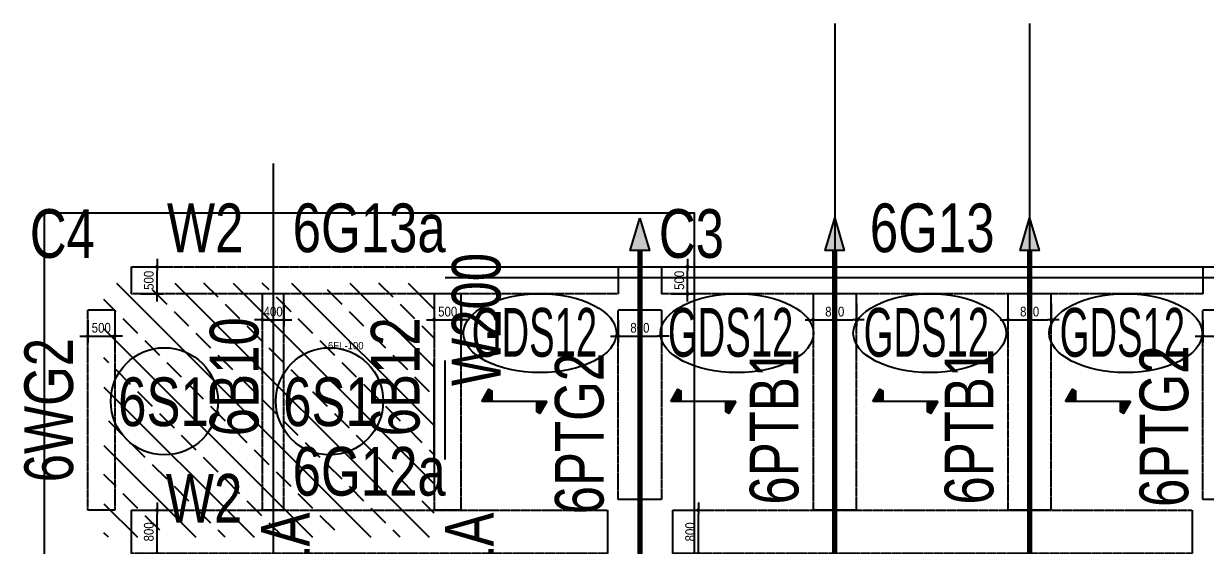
# Model space of a CAD drawing. Header units: millimetres. Extents: x -56296 to 178446, y 64950 to 153500.
# Drawn here: x 90970 to 112800, y 143855 to 153500 of the extents above; entities that cross this region are included whole.
import ezdxf
from ezdxf.enums import TextEntityAlignment as Align

# ---------------------------------------------------------------- set-up
doc = ezdxf.new("R2010")
doc.units = ezdxf.units.MM
doc.linetypes.add('HID', pattern=[2.3, 1.5, -0.8])
doc.linetypes.add('HIDDEN2', pattern=[0.1875, 0.125, -0.0625])
doc.layers.get('Defpoints').update_dxf_attribs({"color": 159})
for name, color, linetype in [('^DECK', 130, 'Continuous'), ('A-CEN', 1, 'Continuous'), ('A-HAT', 251, 'Continuous'), ('BEAM-TEXT', 4, 'Continuous'), ('COLUMN-TEXT', 2, 'Continuous'), ('DECK-PL', 4, 'Continuous'), ('DECK-SLAB', 4, 'Continuous'), ('GIRDER-TEXT', 7, 'Continuous'), ('PT', 251, 'Continuous'), ('TXT-SLAB', 6, 'Continuous'), ('WALL-TEXT', 6, 'Continuous'), ('레벨', 40, 'Continuous'), ('보(beam)', 4, 'HID'), ('보(girder)', 7, 'HID'), ('슬래브라인', 7, 'Continuous')]:
    doc.layers.add(name, color=color, linetype=linetype)
doc.layers.add('NOPLOT', color=191, linetype='Continuous', plot=False)
doc.styles.add('Gdim', font='', dxfattribs={"width": 0.9})
doc.styles.add('Gtx', font='')
doc.styles.get('Gdim').set_extended_font_data('Dotum')
doc.styles.get('Gtx').set_extended_font_data('Dotum')
doc.dimstyles.new('Gdim200', dxfattribs={"dimscale": 200, "dimtxt": 3, "dimasz": 1.2, "dimexe": 2, "dimexo": 3, "dimgap": 1, "dimtad": 1, "dimdsep": 46, "dimlunit": 6, "dimtxsty": 'Gdim', "dimblk1": '_CIDOT', "dimblk2": '_CIDOT', "dimsah": 1, "dimcen": 2.5, "dimdle": 2, "dimclrd": 1, "dimclre": 1, "dimclrt": 3, "dimazin": 2, "dimtfac": 1, "dimtix": 1, "dimtmove": 2, "dimatfit": 3, "dimldrblk": '_CIDOT', "dimfxl": 2, "dimtolj": 1, "dimtzin": 0, "dimarcsym": 0})

# ---------------------------------------------------------------- blocks, each defined once
blk = doc.blocks.new('_CIDOT')
at = {"color": 0, "linetype": 'ByBlock'}
blk.add_line((2, 0), (-1, 0), dxfattribs=at)
at = {"color": 0, "linetype": 'ByBlock', "const_width": 0.5}
blk.add_lwpolyline([(-0.25, 0, 1), (0.25, 0, 1)], format="xyb", close=True, dxfattribs=at)
blk = doc.blocks.new('*D2943')
at = {"layer": 'Defpoints', "color": 155, "lineweight": -2, "transparency": 16777216}
for p, q in [((-1725, 800), (-1305, 800)), ((-1425, 72), (-1425, 728)), ((-1725, 0), (-1305, 0))]:
    blk.add_line(p, q, dxfattribs=at)
at = {"layer": 'Defpoints', "color": 0, "transparency": 16777216}
for p in [(-1905, 800), (-1425, 800), (-1905, 0)]:
    blk.add_point(p, dxfattribs=at)
at = {"layer": 'Defpoints', "color": 155, "lineweight": -2, "transparency": 16777216, "xscale": 71.99999999999994, "yscale": 71.99999999999994, "zscale": 71.99999999999994}
for p, rotation in [((-1425, 800), 90), ((-1425, 0), 270)]:
    blk.add_blockref('_CIDOT', p, dxfattribs=dict(at, rotation=rotation))
at = {"layer": 'Defpoints', "color": 3, "transparency": 16777216, "insert": (-1576, 400), "char_height": 180, "attachment_point": 5, "rotation": 90, "style": 'Gdim'}
blk.add_mtext('\\A1;{\\C155;800}', dxfattribs=at)
blk = doc.blocks.new('*D2941')
at = {"layer": 'Defpoints', "color": 155, "lineweight": -2, "transparency": 16777216}
for p, q in [((-1725, 800), (-1305, 800)), ((-1425, 72), (-1425, 728)), ((-1725, 0), (-1305, 0))]:
    blk.add_line(p, q, dxfattribs=at)
at = {"layer": 'Defpoints', "color": 0, "transparency": 16777216}
for p in [(-1905, 800), (-1425, 800), (-1905, 0)]:
    blk.add_point(p, dxfattribs=at)
at = {"layer": 'Defpoints', "color": 155, "lineweight": -2, "transparency": 16777216, "xscale": 71.99999999999994, "yscale": 71.99999999999994, "zscale": 71.99999999999994}
for p, rotation in [((-1425, 800), 90), ((-1425, 0), 270)]:
    blk.add_blockref('_CIDOT', p, dxfattribs=dict(at, rotation=rotation))
at = {"layer": 'Defpoints', "color": 3, "transparency": 16777216, "insert": (-1576, 400), "char_height": 180, "attachment_point": 5, "rotation": 90, "style": 'Gdim'}
blk.add_mtext('\\A1;{\\C155;800}', dxfattribs=at)
blk = doc.blocks.new('*D2945')
at = {"layer": 'Defpoints', "color": 155, "lineweight": -2, "transparency": 16777216}
for p, q in [((-1725, 650), (-1305, 650)), ((-1425, 222), (-1425, 578)), ((-1725, 150), (-1305, 150))]:
    blk.add_line(p, q, dxfattribs=at)
at = {"layer": 'Defpoints', "color": 0, "transparency": 16777216}
for p in [(-1905, 650), (-1425, 650), (-1905, 150)]:
    blk.add_point(p, dxfattribs=at)
at = {"layer": 'Defpoints', "color": 155, "lineweight": -2, "transparency": 16777216, "xscale": 71.99999999999994, "yscale": 71.99999999999994, "zscale": 71.99999999999994}
for p, rotation in [((-1425, 650), 90), ((-1425, 150), 270)]:
    blk.add_blockref('_CIDOT', p, dxfattribs=dict(at, rotation=rotation))
at = {"layer": 'Defpoints', "color": 3, "transparency": 16777216, "insert": (-1576, 400), "char_height": 180, "attachment_point": 5, "rotation": 90, "style": 'Gdim'}
blk.add_mtext('\\A1;{\\C155;500}', dxfattribs=at)
blk = doc.blocks.new('*D2947')
at = {"layer": 'Defpoints', "color": 155, "lineweight": -2, "transparency": 16777216}
for p, q in [((-1725, 650), (-1305, 650)), ((-1425, 222), (-1425, 578)), ((-1725, 150), (-1305, 150))]:
    blk.add_line(p, q, dxfattribs=at)
at = {"layer": 'Defpoints', "color": 0, "transparency": 16777216}
for p in [(-1905, 650), (-1425, 650), (-1905, 150)]:
    blk.add_point(p, dxfattribs=at)
at = {"layer": 'Defpoints', "color": 155, "lineweight": -2, "transparency": 16777216, "xscale": 71.99999999999994, "yscale": 71.99999999999994, "zscale": 71.99999999999994}
for p, rotation in [((-1425, 650), 90), ((-1425, 150), 270)]:
    blk.add_blockref('_CIDOT', p, dxfattribs=dict(at, rotation=rotation))
at = {"layer": 'Defpoints', "color": 3, "transparency": 16777216, "insert": (-1576, 400), "char_height": 180, "attachment_point": 5, "rotation": 90, "style": 'Gdim'}
blk.add_mtext('\\A1;{\\C155;500}', dxfattribs=at)
blk = doc.blocks.new('*D2955')
at = {"layer": 'Defpoints', "color": 155, "lineweight": -2, "transparency": 16777216}
for p, q in [((-1825, 800), (-1405, 800)), ((-1525, 72), (-1525, 728)), ((-1825, 0), (-1405, 0))]:
    blk.add_line(p, q, dxfattribs=at)
at = {"layer": 'Defpoints', "color": 0, "transparency": 16777216}
for p in [(-2005, 800), (-1525, 800), (-2005, 0)]:
    blk.add_point(p, dxfattribs=at)
at = {"layer": 'Defpoints', "color": 155, "lineweight": -2, "transparency": 16777216, "xscale": 71.99999999999994, "yscale": 71.99999999999994, "zscale": 71.99999999999994}
for p, rotation in [((-1525, 800), 90), ((-1525, 0), 270)]:
    blk.add_blockref('_CIDOT', p, dxfattribs=dict(at, rotation=rotation))
at = {"layer": 'Defpoints', "color": 3, "transparency": 16777216, "insert": (-1676, 400), "char_height": 180, "attachment_point": 5, "rotation": 90, "style": 'Gdim'}
blk.add_mtext('\\A1;{\\C155;800}', dxfattribs=at)
blk = doc.blocks.new('*D3017')
at = {"layer": 'Defpoints', "color": 155, "lineweight": -2, "transparency": 16777216}
for p, q in [((-1925, 650), (-1505, 650)), ((-1625, 222), (-1625, 578)), ((-1925, 150), (-1505, 150))]:
    blk.add_line(p, q, dxfattribs=at)
at = {"layer": 'Defpoints', "color": 0, "transparency": 16777216}
for p in [(-2105, 650), (-1625, 650), (-2105, 150)]:
    blk.add_point(p, dxfattribs=at)
at = {"layer": 'Defpoints', "color": 155, "lineweight": -2, "transparency": 16777216, "xscale": 71.99999999999994, "yscale": 71.99999999999994, "zscale": 71.99999999999994}
for p, rotation in [((-1625, 650), 90), ((-1625, 150), 270)]:
    blk.add_blockref('_CIDOT', p, dxfattribs=dict(at, rotation=rotation))
at = {"layer": 'Defpoints', "color": 3, "transparency": 16777216, "insert": (-1776, 400), "char_height": 180, "attachment_point": 5, "rotation": 90, "style": 'Gdim'}
blk.add_mtext('\\A1;{\\C155;500}', dxfattribs=at)
blk = doc.blocks.new('*D2975')
at = {"layer": 'Defpoints', "color": 155, "lineweight": -2, "transparency": 16777216}
for p, q in [((-888, 550), (-468, 550)), ((-588, 122), (-588, 478)), ((-888, 50), (-468, 50))]:
    blk.add_line(p, q, dxfattribs=at)
at = {"layer": 'Defpoints', "color": 0, "transparency": 16777216}
for p in [(-1068, 550), (-588, 550), (-1068, 50)]:
    blk.add_point(p, dxfattribs=at)
at = {"layer": 'Defpoints', "color": 155, "lineweight": -2, "transparency": 16777216, "xscale": 71.99999999999994, "yscale": 71.99999999999994, "zscale": 71.99999999999994}
for p, rotation in [((-588, 550), 90), ((-588, 50), 270)]:
    blk.add_blockref('_CIDOT', p, dxfattribs=dict(at, rotation=rotation))
at = {"layer": 'Defpoints', "color": 3, "transparency": 16777216, "insert": (-738, 300), "char_height": 180, "attachment_point": 5, "rotation": 90, "style": 'Gdim'}
blk.add_mtext('\\A1;{\\C155;500}', dxfattribs=at)
blk = doc.blocks.new('*D2977')
at = {"layer": 'Defpoints', "color": 155, "lineweight": -2, "transparency": 16777216}
for p, q in [((-888, 700), (-468, 700)), ((-588, -28), (-588, 628)), ((-888, -100), (-468, -100))]:
    blk.add_line(p, q, dxfattribs=at)
at = {"layer": 'Defpoints', "color": 0, "transparency": 16777216}
for p in [(-1068, 700), (-588, 700), (-1068, -100)]:
    blk.add_point(p, dxfattribs=at)
at = {"layer": 'Defpoints', "color": 155, "lineweight": -2, "transparency": 16777216, "xscale": 71.99999999999994, "yscale": 71.99999999999994, "zscale": 71.99999999999994}
for p, rotation in [((-588, 700), 90), ((-588, -100), 270)]:
    blk.add_blockref('_CIDOT', p, dxfattribs=dict(at, rotation=rotation))
at = {"layer": 'Defpoints', "color": 3, "transparency": 16777216, "insert": (-738, 300), "char_height": 180, "attachment_point": 5, "rotation": 90, "style": 'Gdim'}
blk.add_mtext('\\A1;{\\C155;800}', dxfattribs=at)
blk = doc.blocks.new('A$C58C40D4B')
at = {"layer": 'DECK-PL'}
for points in [[(600, 2), (471, 228), (415, 196), (415, 2)], [(-600, 2), (-471, -223), (-415, -192), (-415, 2)]]:
    blk.add_hatch(color=256, dxfattribs=at).paths.add_polyline_path(points)
blk.add_line((-600, 2), (600, 2), dxfattribs=at)
for points in [[(600, 2), (471, 228), (415, 196), (415, 2), (415, 2), (471, 2), (600, 2)], [(-600, 2), (-471, -223), (-415, -192), (-415, 2), (-415, 2), (-471, 2), (-600, 2)]]:
    blk.add_lwpolyline(points, dxfattribs=at)
blk = doc.blocks.new('*D2959')
at = {"layer": 'Defpoints', "color": 155, "lineweight": -2, "transparency": 16777216}
for p, q in [((-888, 500), (-468, 500)), ((-588, 572), (-588, 644)), ((-588, 100), (-588, 500)), ((-888, 100), (-468, 100)), ((-588, 28), (-588, -44))]:
    blk.add_line(p, q, dxfattribs=at)
at = {"layer": 'Defpoints', "color": 0, "transparency": 16777216}
for p in [(-1068, 500), (-588, 500), (-1068, 100)]:
    blk.add_point(p, dxfattribs=at)
at = {"layer": 'Defpoints', "color": 155, "lineweight": -2, "transparency": 16777216, "xscale": 71.99999999999994, "yscale": 71.99999999999994, "zscale": 71.99999999999994}
for p, rotation in [((-588, 500), 270), ((-588, 100), 90)]:
    blk.add_blockref('_CIDOT', p, dxfattribs=dict(at, rotation=rotation))
at = {"layer": 'Defpoints', "color": 3, "transparency": 16777216, "insert": (-738, 300), "char_height": 180, "attachment_point": 5, "rotation": 90, "style": 'Gdim'}
blk.add_mtext('\\A1;{\\C155;400}', dxfattribs=at)
blk = doc.blocks.new('*U2944')
at = {"layer": 'Defpoints'}
for p, q in [((-1905.451, 800), (-1905.451, 0)), ((6894.549, 800), (6894.549, 0))]:
    blk.add_line(p, q, dxfattribs=at)
at = {"layer": '보(girder)'}
for p, q in [((-1905.451, 800), (6894.549, 800)), ((6894.549, 0), (-1905.451, 0))]:
    blk.add_line(p, q, dxfattribs=at)
at = {"layer": 'Defpoints'}
dim = blk.add_linear_dim(base=(-1425.451, 800), p1=(-1905.451, 0), p2=(-1905.451, 800), angle=90, text='{\\C155;<>}', dimstyle='Gdim200', override={"dimscale": 60, "dimzin": 8, "dimclrd": 155, "dimclre": 155}, dxfattribs=at)
dim.commit()
dim.dimension.update_dxf_attribs({"geometry": '*D2943', "text_midpoint": (-1575.573, 400)})
blk = doc.blocks.new('*U2942')
at = {"layer": 'Defpoints'}
for p, q in [((-1905.451, 800), (-1905.451, 0)), ((7694.549, 800), (7694.549, 0))]:
    blk.add_line(p, q, dxfattribs=at)
at = {"layer": '보(girder)'}
for p, q in [((-1905.451, 800), (7694.549, 800)), ((7694.549, 0), (-1905.451, 0))]:
    blk.add_line(p, q, dxfattribs=at)
at = {"layer": 'Defpoints'}
dim = blk.add_linear_dim(base=(-1425.451, 800), p1=(-1905.451, 0), p2=(-1905.451, 800), angle=90, text='{\\C155;<>}', dimstyle='Gdim200', override={"dimscale": 60, "dimzin": 8, "dimclrd": 155, "dimclre": 155}, dxfattribs=at)
dim.commit()
dim.dimension.update_dxf_attribs({"geometry": '*D2941', "text_midpoint": (-1575.573, 400)})
blk = doc.blocks.new('*U2946')
at = {"layer": 'Defpoints'}
for p, q in [((-1905.451, 650), (-1905.451, 150)), ((8094.549, 650), (8094.549, 150))]:
    blk.add_line(p, q, dxfattribs=at)
at = {"layer": '보(girder)'}
for p, q in [((-1905.451, 650), (8094.549, 650)), ((8094.549, 150), (-1905.451, 150))]:
    blk.add_line(p, q, dxfattribs=at)
at = {"layer": 'Defpoints'}
dim = blk.add_linear_dim(base=(-1425.451, 650), p1=(-1905.451, 150), p2=(-1905.451, 650), angle=90, text='{\\C155;<>}', dimstyle='Gdim200', override={"dimscale": 60, "dimzin": 8, "dimclrd": 155, "dimclre": 155}, dxfattribs=at)
dim.commit()
dim.dimension.update_dxf_attribs({"geometry": '*D2945', "text_midpoint": (-1575.573, 400)})
blk = doc.blocks.new('*U2948')
at = {"layer": 'Defpoints'}
for p, q in [((-1905.451, 650), (-1905.451, 150)), ((7094.549, 650), (7094.549, 150))]:
    blk.add_line(p, q, dxfattribs=at)
at = {"layer": '보(girder)'}
for p, q in [((-1905.451, 650), (7094.549, 650)), ((7094.549, 150), (-1905.451, 150))]:
    blk.add_line(p, q, dxfattribs=at)
at = {"layer": 'Defpoints'}
dim = blk.add_linear_dim(base=(-1425.451, 650), p1=(-1905.451, 150), p2=(-1905.451, 650), angle=90, text='{\\C155;<>}', dimstyle='Gdim200', override={"dimscale": 60, "dimzin": 8, "dimclrd": 155, "dimclre": 155}, dxfattribs=at)
dim.commit()
dim.dimension.update_dxf_attribs({"geometry": '*D2947', "text_midpoint": (-1575.573, 400)})
blk = doc.blocks.new('*U2956')
at = {"layer": 'Defpoints'}
for p, q in [((-2005.451, 800), (-2005.451, 0)), ((1494.549, 800), (1494.549, 0))]:
    blk.add_line(p, q, dxfattribs=at)
at = {"layer": '보(girder)'}
for p, q in [((-2005.451, 800), (1494.549, 800)), ((1494.549, 0), (-2005.451, 0))]:
    blk.add_line(p, q, dxfattribs=at)
at = {"layer": 'Defpoints'}
dim = blk.add_linear_dim(base=(-1525.451, 800), p1=(-2005.451, 0), p2=(-2005.451, 800), angle=90, text='{\\C155;<>}', dimstyle='Gdim200', override={"dimscale": 60, "dimzin": 8, "dimclrd": 155, "dimclre": 155}, dxfattribs=at)
dim.commit()
dim.dimension.update_dxf_attribs({"geometry": '*D2955', "text_midpoint": (-1675.573, 400)})
blk = doc.blocks.new('*U3018')
at = {"layer": 'Defpoints'}
for p, q in [((-2105.451, 650), (-2105.451, 150)), ((1594.549, 650), (1594.549, 150))]:
    blk.add_line(p, q, dxfattribs=at)
at = {"layer": '보(girder)'}
for p, q in [((-2105.451, 650), (1594.549, 650)), ((1594.549, 150), (-2105.451, 150))]:
    blk.add_line(p, q, dxfattribs=at)
at = {"layer": 'Defpoints'}
dim = blk.add_linear_dim(base=(-1625.451, 650), p1=(-2105.451, 150), p2=(-2105.451, 650), angle=90, text='{\\C155;<>}', dimstyle='Gdim200', override={"dimscale": 60, "dimzin": 8, "dimclrd": 155, "dimclre": 155}, dxfattribs=at)
dim.commit()
dim.dimension.update_dxf_attribs({"geometry": '*D3017', "text_midpoint": (-1775.573, 400)})
blk = doc.blocks.new('*U2976')
at = {"layer": 'Defpoints'}
for p, q in [((-1067.879, 550), (-1067.879, 50)), ((2932.121, 550), (2932.121, 50))]:
    blk.add_line(p, q, dxfattribs=at)
at = {"layer": '보(beam)'}
for p, q in [((2932.121, 550), (-1067.879, 550)), ((-1067.879, 50), (2932.121, 50))]:
    blk.add_line(p, q, dxfattribs=at)
at = {"layer": 'Defpoints'}
dim = blk.add_linear_dim(base=(-587.879, 550), p1=(-1067.879, 50), p2=(-1067.879, 550), angle=90, text='{\\C155;<>}', dimstyle='Gdim200', override={"dimscale": 60, "dimzin": 8, "dimclrd": 155, "dimclre": 155}, dxfattribs=at)
dim.commit()
dim.dimension.update_dxf_attribs({"geometry": '*D2975', "text_midpoint": (-738.001, 300)})
blk = doc.blocks.new('*U2978')
at = {"layer": 'Defpoints'}
for p, q in [((-1067.879, 700), (-1067.879, -100)), ((2932.121, 700), (2932.121, -100))]:
    blk.add_line(p, q, dxfattribs=at)
at = {"layer": '보(beam)'}
for p, q in [((2932.121, 700), (-1067.879, 700)), ((-1067.879, -100), (2932.121, -100))]:
    blk.add_line(p, q, dxfattribs=at)
at = {"layer": 'Defpoints'}
dim = blk.add_linear_dim(base=(-587.879, 700), p1=(-1067.879, -100), p2=(-1067.879, 700), angle=90, text='{\\C155;<>}', dimstyle='Gdim200', override={"dimscale": 60, "dimzin": 8, "dimclrd": 155, "dimclre": 155}, dxfattribs=at)
dim.commit()
dim.dimension.update_dxf_attribs({"geometry": '*D2977', "text_midpoint": (-738.001, 300)})
blk = doc.blocks.new('*U2960')
at = {"layer": 'Defpoints'}
for p, q in [((-1067.879, 500), (-1067.879, 100)), ((2932.121, 500), (2932.121, 100))]:
    blk.add_line(p, q, dxfattribs=at)
at = {"layer": '보(beam)'}
for p, q in [((2932.121, 500), (-1067.879, 500)), ((-1067.879, 100), (2932.121, 100))]:
    blk.add_line(p, q, dxfattribs=at)
at = {"layer": 'Defpoints'}
dim = blk.add_linear_dim(base=(-587.879, 500), p1=(-1067.879, 100), p2=(-1067.879, 500), angle=90, text='{\\C155;<>}', dimstyle='Gdim200', override={"dimscale": 60, "dimzin": 8, "dimclrd": 155, "dimclre": 155}, dxfattribs=at)
dim.commit()
dim.dimension.update_dxf_attribs({"geometry": '*D2959', "text_midpoint": (-738.001, 300)})

msp = doc.modelspace()

# ---------------------------------------------------------------- hatches: boundary and pattern name
at = {"layer": 'A-HAT'}
h = msp.add_hatch(dxfattribs=at)
h.set_pattern_fill('ANSI33', color=256, scale=120, angle=90)
h.paths.add_polyline_path([(92454, 144005), (98554, 144005), (98554, 148705), (92454, 148705)])
at = {"layer": 'PT'}
h = msp.add_hatch(color=256, dxfattribs=at)
h.dxf.hatch_style = 1
h.paths.add_polyline_path([(102354, 149905), (102530, 149305), (102177, 149305)])
h = msp.add_hatch(color=256, dxfattribs=at)
h.dxf.hatch_style = 1
h.paths.add_polyline_path([(105954, 149905), (106130, 149305), (105777, 149305)])
h = msp.add_hatch(color=256, dxfattribs=at)
h.dxf.hatch_style = 1
h.paths.add_polyline_path([(109554, 149905), (109730, 149305), (109377, 149305)])

# ---------------------------------------------------------------- linework, layer by layer
at = {"layer": '^DECK', "color": 0}
for centre in [(93571, 146518), (96621, 146518)]:
    msp.add_circle(centre, 991, dxfattribs=at)
for centre in [(100508, 147777), (104148, 147777), (107708, 147777), (111328, 147777)]:
    msp.add_ellipse(centre, major_axis=(1412, 0), ratio=0.516176, dxfattribs=at)
at = {"layer": 'A-CEN'}
for p, q in [((105954, 153500), (105954, 110772)), ((109554, 153500), (109554, 110772)), ((95579, 150915), (95579, 143310))]:
    msp.add_line(p, q, dxfattribs=at)
at = {"layer": 'NOPLOT'}
msp.add_lwpolyline([(91354, 150005), (103354, 150005), (103354, 122185), (91354, 122185)], close=True, dxfattribs=at)
at = {"layer": 'PT'}
msp.add_lwpolyline([(102354, 149905), (102530, 149305), (102177, 149305)], close=True, dxfattribs=at)
at = {"layer": 'PT', "elevation": 0}
for points in [[(105954, 149905), (106130, 149305), (105777, 149305)], [(109554, 149905), (109730, 149305), (109377, 149305)]]:
    msp.add_lwpolyline(points, close=True, dxfattribs=at)
at = {"layer": 'PT', "linetype": 'HIDDEN2', "ltscale": 10, "const_width": 100, "elevation": 0}
for points in [[(102354, 149305), (102354, 106905)], [(105954, 149305), (105954, 106905)], [(109554, 149305), (109554, 106905)]]:
    msp.add_lwpolyline(points, dxfattribs=at)
at = {"layer": '슬래브라인'}
for p, q in [((98754, 149005), (170754, 149005)), ((98754, 148805), (170754, 148805)), ((98554, 145440), (98554, 147270)), ((98754, 145440), (98754, 147270))]:
    msp.add_line(p, q, dxfattribs=at)

# ---------------------------------------------------------------- block references
at = {"layer": 'DECK-PL', "xscale": -1}
for p in [(100035, 146514), (103525, 146514), (107255, 146514), (110815, 146514)]:
    msp.add_blockref('A$C58C40D4B', p, dxfattribs=at)
at = {"layer": '보(beam)', "rotation": 270}
for name, p in [('*U2960', (95279, 147437)), ('*U2976', (98504, 147437)), ('*U2978', (105654, 147437)), ('*U2978', (109254, 147437))]:
    msp.add_blockref(name, p, dxfattribs=at)
at = {"layer": '보(girder)'}
for name, p in [('*U2948', (94859, 148355)), ('*U2946', (104659, 148355)), ('*U2944', (94859, 143705)), ('*U2942', (104859, 143705))]:
    msp.add_blockref(name, p, dxfattribs=at)
at = {"layer": '보(girder)', "rotation": 270}
for name, p in [('*U3018', (92004, 146100)), ('*U2956', (101954, 146200)), ('*U2956', (112754, 146200))]:
    msp.add_blockref(name, p, dxfattribs=at)

# ---------------------------------------------------------------- texts
at = {"layer": 'BEAM-TEXT', "style": 'Gtx', "width": 0.8}
for s, p in [('6B10', (95579, 146971)), ('6B12', (98554, 146971)), ('6PTB1', (105554, 146049)), ('6PTB1', (109154, 146049))]:
    msp.add_text(s, height=900, rotation=90, dxfattribs=at).set_placement(p, align=Align.BOTTOM_CENTER)
at = {"layer": 'COLUMN-TEXT', "color": 1, "style": 'Gtx', "width": 0.8}
msp.add_text('C4', height=900, dxfattribs=at).set_placement((91084, 150070), align=Align.TOP_LEFT)
at = {"layer": 'COLUMN-TEXT', "color": 3, "style": 'Gtx', "width": 0.8}
msp.add_text('C3', height=900, dxfattribs=at).set_placement((102704, 150070), align=Align.TOP_LEFT)
at = {"layer": 'DECK-SLAB', "style": 'Gtx', "width": 0.6}
for p in [(99248, 147343, 0), (102872, 147343, 0), (106488, 147343, 0), (110109, 147343, 0)]:
    msp.add_text('GDS12', height=900, dxfattribs=at).set_placement(p)
at = {"layer": 'GIRDER-TEXT', "style": 'Gtx', "width": 0.8}
for s, p in [('6G13a', (97354, 149005)), ('6G13', (107754, 149005)), ('6G12a', (97354, 144505))]:
    msp.add_text(s, height=900, dxfattribs=at).set_placement(p, align=Align.BOTTOM_CENTER)
for s, p in [('6WG2', (92154, 146355)), ('6PTG2', (101954, 145921)), ('6PTG2', (112754, 146057))]:
    msp.add_text(s, height=900, rotation=90, dxfattribs=at).set_placement(p, align=Align.BOTTOM_CENTER)
at = {"layer": 'TXT-SLAB', "style": 'Gtx', "width": 0.8}
for p in [(92715, 146060), (95765, 146060)]:
    msp.add_text('6S1', height=900, dxfattribs=at).set_placement(p)
at = {"layer": 'WALL-TEXT', "style": 'Gtx', "width": 0.8}
for p in [(94324, 149005, 0), (94304, 144005, 0)]:
    msp.add_text('W2', height=900, dxfattribs=at).set_placement(p, align=Align.BOTTOM_CENTER)
for s, p in [('W200', (98880, 148032, 0)), ('W1A', (95354, 143442, 0)), ('W1A', (98754, 143442, 0))]:
    msp.add_text(s, height=900, rotation=90, dxfattribs=at).set_placement(p, align=Align.TOP_CENTER)
at = {"layer": '레벨', "style": 'Gtx'}
msp.add_text('6FL-100', height=135, dxfattribs=at).set_placement((96921, 147548), align=Align.MIDDLE_CENTER)

doc.saveas('drawing.dxf')
